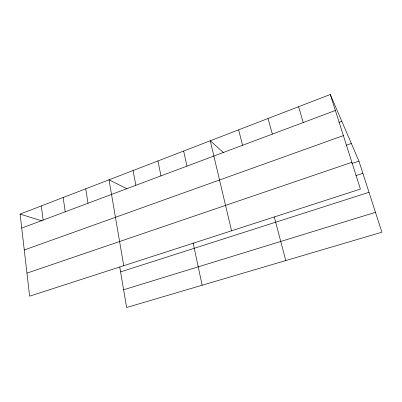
<?xml version="1.0" encoding="UTF-8"?>
<svg xmlns="http://www.w3.org/2000/svg" width="402" height="402" viewBox="0 0 402 402"><rect width="100%" height="100%" fill="white"/><g stroke="black" fill="none" stroke-linecap="round" stroke-linejoin="round"><path stroke-width="0.6" d="M330.283 94.49L360.413 189.076L29.632 296.173L20.1 214.11L330.283 94.49L358.946 161.147L381.9 232.215L126.6 307.51L119.761 267.003M21.728 228.11L335.374 110.48M338.891 122.354L341.806 121.283M24.271 249.994L343.378 135.6M346.047 145.333L351.343 143.469M26.954 273.129L351.886 162.307M351.825 163.569L358.946 161.147M355.86 175.654L362.875 173.317M120.585 271.878L369.011 192.307M123.61 289.782L375.478 212.326M20.1 214.11L42.014 220.924M126.992 188.789L109.027 179.815L123.736 265.702M223.633 152.745L210.246 140.78L231.552 230.793M298.58 106.716L303.269 122.525M268.049 118.489L272.355 134.117M274.275 216.894L285.777 260.566M238.622 129.836L242.572 145.283M183.654 151.036L186.965 166.142M193.091 242.803L202.136 285.234M157.946 160.951L160.971 175.89M133.087 170.538L135.841 185.312M85.737 188.799L87.998 203.256M63.174 197.503L65.209 211.804M41.305 205.935L43.13 220.085"/></g></svg>
